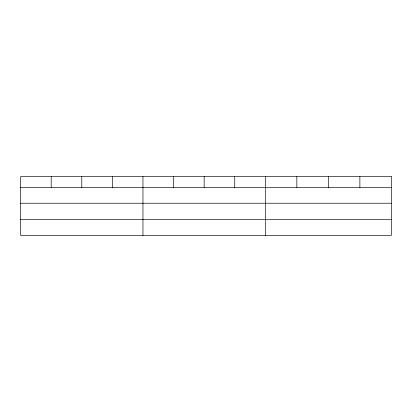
<?xml version="1.0" encoding="UTF-8"?>
<svg xmlns="http://www.w3.org/2000/svg" width="412" height="412" viewBox="0 0 412 412"><rect width="100%" height="100%" fill="white"/><g stroke="black" fill="none" stroke-linecap="round" stroke-linejoin="round"><path stroke-width="0.62" d="M20.6 187.393L391.4 187.393M20.6 203.229L391.4 203.229M20.6 219.55L391.4 219.55M359.882 176.614L359.882 187.393M328.364 176.614L328.364 187.393M296.846 176.614L296.846 187.393M265.328 176.614L265.328 235.386M234.737 176.614L234.737 187.393M204.146 176.614L204.146 187.393M173.555 176.614L173.555 187.393M142.964 176.614L142.964 235.386M112.373 176.614L112.373 187.393M81.782 176.614L81.782 187.393M51.191 176.614L51.191 187.393M391.4 176.614L20.6 176.614L20.6 235.386L391.4 235.386L391.4 176.614"/></g></svg>
